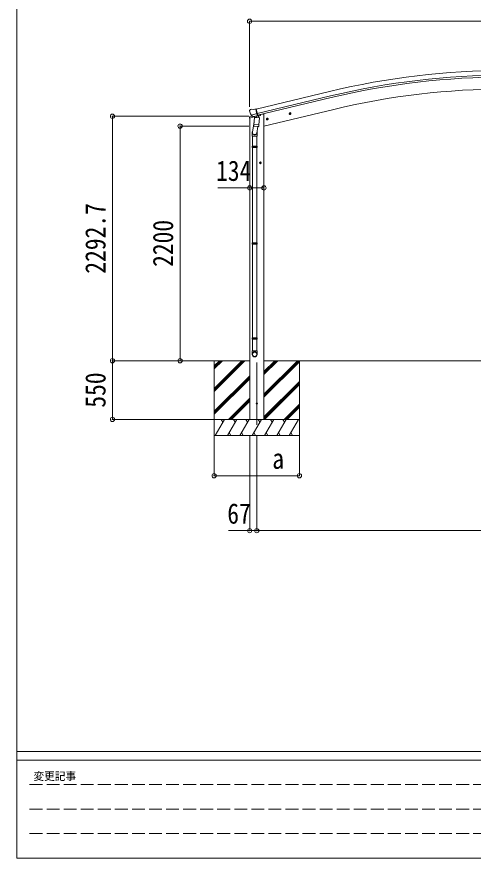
# Model space of a CAD drawing. Units: millimetres at full size, sheet at 1:40. Extents: x -11181 to 11305, y -7804 to 7716.
# Drawn here: x -11181 to -6902, y -7804 to 86 of the extents above; entities that cross this region are included whole.
import ezdxf
from ezdxf.enums import TextEntityAlignment as Align

# ---------------------------------------------------------------- set-up
doc = ezdxf.new("R2010")
doc.units = ezdxf.units.MM
doc.header["$LTSCALE"] = 40
doc.header["$PDMODE"] = 32
doc.header["$PDSIZE"] = 40
doc.linetypes.add('DASHED3', pattern=[4, 3, -1])
for name, color, linetype, lineweight in [('0-0_0', 7, 'Continuous', 9), ('0-1_本体', 4, 'Continuous', 9), ('0-2_部品', 7, 'Continuous', 9), ('0-8_PARTS2', 2, 'Continuous', 9), ('0-A_寸法', 6, 'Continuous', 9), ('F-0_240', 7, 'Continuous', 9)]:
    doc.layers.add(name, color=color, linetype=linetype, lineweight=lineweight)
doc.styles.add('ＭＳ ゴシック', font='')
doc.styles.get('ＭＳ ゴシック').set_extended_font_data('MS Gothic')

msp = doc.modelspace()

# ---------------------------------------------------------------- linework, layer by layer
at = {"layer": '0-0_0'}
for p, q in [((-8997.38, -3139.41), (-9509.6, -3139.42)), ((-9330.38, -3139.41), (-9330.38, -3839.41)), ((-9330.38, -3400.14), (-9069.65, -3139.41)), ((-9330.38, -3414.28), (-9055.51, -3139.41)), ((-9330.38, -3428.43), (-9041.37, -3139.41)), ((-9330.38, -3216.3), (-9253.5, -3139.41)), ((-9330.38, -3202.15), (-9267.64, -3139.41)), ((-9330.38, -3188.01), (-9281.78, -3139.41)), ((-8863.38, -3139.41), (-4331.37, -3139.41)), ((-8863.38, -3453.64), (-8549.15, -3139.41)), ((-8863.38, -3467.78), (-8535.01, -3139.41)), ((-8863.38, -3269.8), (-8733, -3139.41)), ((-8863.38, -3255.65), (-8747.14, -3139.41)), ((-8863.38, -3241.51), (-8761.29, -3139.41)), ((-8863.38, -3481.93), (-8530.38, -3148.93)), ((-8530.38, -3139.41), (-8530.38, -3839.41)), ((-9330.38, -3612.27), (-8997.38, -3279.28)), ((-9330.38, -3626.42), (-8997.38, -3293.42)), ((-9330.38, -3640.56), (-8997.38, -3307.56)), ((-8863.38, -3665.77), (-8530.38, -3332.78)), ((-8863.38, -3679.91), (-8530.38, -3346.92)), ((-8858.74, -3689.41), (-8530.38, -3361.06)), ((-9195.39, -3689.41), (-8997.38, -3491.41)), ((-9181.25, -3689.41), (-8997.38, -3505.55)), ((-9167.11, -3689.41), (-8997.38, -3519.69)), ((-8674.89, -3689.41), (-8530.38, -3544.91)), ((-8660.75, -3689.41), (-8530.38, -3559.05)), ((-8646.61, -3689.41), (-8530.38, -3573.19)), ((-8530.38, -3689.41), (-9330.38, -3689.41)), ((-9320.09, -3839.41), (-9233.49, -3689.41)), ((-9248.49, -3715.4), (-9263.49, -3689.41)), ((-9204.62, -3839.41), (-9118.02, -3689.41)), ((-9133.02, -3715.4), (-9148.02, -3689.41)), ((-9089.15, -3839.41), (-9002.55, -3689.41)), ((-9017.55, -3715.4), (-9032.55, -3689.41)), ((-8863.38, -3689.41), (-8997.38, -3689.41)), ((-8973.68, -3839.41), (-8887.08, -3689.41)), ((-8902.08, -3715.4), (-8917.08, -3689.41)), ((-8858.21, -3839.41), (-8771.61, -3689.41)), ((-8786.61, -3715.4), (-8801.61, -3689.41)), ((-8742.74, -3839.41), (-8656.14, -3689.41)), ((-8686.14, -3689.41), (-8671.14, -3715.4)), ((-8627.27, -3839.41), (-8540.67, -3689.41)), ((-9330.38, -3839.41), (-8530.38, -3839.41)), ((-9189.63, -3813.44), (-9174.63, -3839.41)), ((-9074.15, -3813.43), (-9059.16, -3839.41)), ((-8958.68, -3813.43), (-8943.69, -3839.41)), ((-8843.22, -3813.44), (-8828.22, -3839.41)), ((-8727.75, -3813.44), (-8712.75, -3839.41)), ((-8612.27, -3813.44), (-8597.28, -3839.41))]:
    msp.add_line(p, q, dxfattribs=at)
at = {"layer": '0-1_本体'}
for p, q in [((-8936.45, -779.16), (-8248.53, -614.01)), ((-8238.46, -655.98), (-8926.37, -821.14)), ((-8922.44, -837.5), (-8234.53, -672.35)), ((-8939.7, -779.94), (-8936.45, -779.16)), ((-8939.7, -779.94), (-8925.7, -838.28)), ((-8863.38, -939.53), (-8208.15, -782.23)), ((-8997.38, -862.69), (-8997.38, -3689.41)), ((-8925.7, -838.28), (-8922.44, -837.5)), ((-8863.38, -826.41), (-8876.26, -826.41)), ((-8863.38, -826.41), (-8863.38, -3689.41))]:
    msp.add_line(p, q, dxfattribs=at)
for radius in [7073, 7029.83, 7013, 6900]:
    msp.add_arc((-6597.37, -7491.58), radius, 76.5, 103.5, dxfattribs=at)
at = {"layer": '0-2_部品'}
for p, q in [((-8993.61, -786.49), (-8997.46, -792.79)), ((-8990.51, -784.24), (-8977.33, -781.08)), ((-8962.77, -783.75), (-8976.03, -781.05)), ((-8962.77, -783.75), (-8936.84, -777.53)), ((-8999.85, -863.29), (-8956.92, -852.98)), ((-8999.85, -856.39), (-8999.85, -863.29)), ((-8997.83, -795.07), (-8997.55, -796.22)), ((-8970.62, -847.01), (-8997.55, -853.48)), ((-8983.77, -835.37), (-8926.27, -821.57)), ((-8966.92, -850.28), (-8983.3, -835.79)), ((-8964.21, -850.85), (-8956.69, -849.05)), ((-8963.37, -850.74), (-8961.85, -850.38)), ((-8961.85, -850.38), (-8925.14, -841.57)), ((-8960.01, -850.6), (-8960.06, -851.35)), ((-8959.3, -852.39), (-8933.49, -858.82)), ((-8952.39, -857.73), (-8957.06, -924.57)), ((-8906.7, -860.93), (-8952.39, -857.73)), ((-8950.61, -854.55), (-8950.84, -857.84)), ((-8931.09, -843.39), (-8932.11, -858)), ((-8925.14, -841.57), (-8923.61, -841.2)), ((-8922.06, -839.09), (-8921.11, -839.16)), ((-8921.11, -839.16), (-8907.8, -854.48)), ((-8917.36, -843.48), (-8899.13, -839.1)), ((-8911.37, -927.76), (-8906.7, -860.93)), ((-8907.8, -854.48), (-8908.24, -860.82)), ((-8895.3, -830.99), (-8895.3, -834.24)), ((-8839.85, -874.76), (-8837.72, -867.56)), ((-8837.72, -867.56), (-8830.42, -865.81)), ((-8830.22, -882.73), (-8834.88, -863.28)), ((-8830.42, -865.81), (-8825.25, -871.26)), ((-8608.9, -819.32), (-8628.35, -823.98)), ((-8625.93, -823.4), (-8623.79, -816.21)), ((-8620.76, -828.85), (-8625.93, -823.4)), ((-8623.79, -816.21), (-8616.5, -814.45)), ((-8616.29, -831.37), (-8620.96, -811.93)), ((-8616.5, -814.45), (-8611.33, -819.9)), ((-8955.33, -899.8), (-8971.24, -995.97)), ((-8957.92, -937.04), (-8957.05, -924.57)), ((-8957.52, -938.39), (-8957.53, -938.39)), ((-8911.37, -927.76), (-8957.06, -924.57)), ((-8956.08, -939.17), (-8914.38, -942.09)), ((-8919.81, -941.71), (-8930.54, -1005.3)), ((-8911.38, -927.76), (-8912.27, -940.46)), ((-8822.83, -870.67), (-8842.27, -875.34)), ((-8834.68, -880.2), (-8839.85, -874.76)), ((-8973.39, -1033.13), (-8973.39, -998.78)), ((-8927.39, -998.48), (-8927.39, -1033.13)), ((-8927.39, -1033.13), (-8973.39, -1033.13)), ((-8971.39, -1033.13), (-8971.39, -1127.13)), ((-8929.39, -1033.13), (-8929.39, -1127.13)), ((-8973.39, -1129.13), (-8972.39, -1127.13)), ((-8927.39, -1129.13), (-8973.39, -1129.13)), ((-8927.39, -1137.13), (-8973.39, -1137.13)), ((-8928.39, -1127.13), (-8972.39, -1127.13)), ((-8928.39, -1139.13), (-8972.39, -1139.13)), ((-8971.39, -1139.13), (-8971.39, -2033.47)), ((-8929.39, -1139.13), (-8929.39, -2033.47)), ((-8927.39, -1129.13), (-8928.39, -1127.13)), ((-8927.39, -1137.13), (-8928.39, -1139.13)), ((-8927.39, -1129.13), (-8927.39, -1137.13)), ((-8887.18, -1282.92), (-8907.18, -1282.92)), ((-8904.69, -1282.92), (-8900.94, -1276.42)), ((-8900.94, -1289.42), (-8904.69, -1282.92)), ((-8900.94, -1276.42), (-8893.43, -1276.42)), ((-8897.18, -1292.92), (-8897.18, -1272.92)), ((-8893.43, -1276.42), (-8889.68, -1282.92)), ((-8973.39, -2035.47), (-8972.39, -2033.47)), ((-8927.39, -2035.47), (-8973.39, -2035.47)), ((-8927.39, -2043.47), (-8973.39, -2043.47)), ((-8928.39, -2033.47), (-8972.39, -2033.47)), ((-8928.39, -2045.47), (-8972.39, -2045.47)), ((-8971.39, -2045.47), (-8971.39, -2923.51)), ((-8929.39, -2045.47), (-8929.39, -2923.51)), ((-8927.39, -2035.47), (-8928.39, -2033.47)), ((-8927.39, -2043.47), (-8928.39, -2045.47)), ((-8927.39, -2035.47), (-8927.39, -2043.47)), ((-8973.39, -2925.51), (-8972.39, -2923.51)), ((-8927.39, -2925.51), (-8973.39, -2925.51)), ((-8927.39, -2933.51), (-8973.39, -2933.51)), ((-8928.39, -2923.51), (-8972.39, -2923.51)), ((-8928.39, -2935.51), (-8972.39, -2935.51)), ((-8971.39, -2935.51), (-8971.39, -3045.51)), ((-8929.39, -2935.51), (-8929.39, -3045.51)), ((-8927.39, -2925.51), (-8928.39, -2923.51)), ((-8927.39, -2933.51), (-8928.39, -2935.51)), ((-8927.39, -2925.51), (-8927.39, -2933.51)), ((-8973.39, -3079.65), (-8973.39, -3045.51)), ((-8927.39, -3045.51), (-8973.39, -3045.51)), ((-8927.39, -3079.65), (-8927.39, -3045.51))]:
    msp.add_line(p, q, dxfattribs=at)
for points in [[(-8931.41, -842.98), (-8921.69, -840.64), (-8936.84, -777.53)], [(-8984.04, -834.8), (-8983.46, -835.64), (-8983.3, -835.79)], [(-8931.41, -842.98), (-8931.65, -843.13), (-8956.41, -849.07), (-8956.69, -849.05)], [(-8611.33, -819.9), (-8613.46, -827.09), (-8620.76, -828.85)], [(-8825.25, -871.26), (-8827.38, -878.45), (-8834.68, -880.2)], [(-8973.39, -1129.13), (-8973.39, -1137.13), (-8972.39, -1139.13)], [(-8889.68, -1282.92), (-8893.43, -1289.42), (-8900.94, -1289.42)], [(-8973.39, -2035.47), (-8973.39, -2043.47), (-8972.39, -2045.47)], [(-8973.39, -2925.51), (-8973.39, -2933.51), (-8972.39, -2935.51)]]:
    msp.add_lwpolyline(points, dxfattribs=at)
for centre, radius in [((-8832.55, -873.01), 8.5), ((-8832.55, -873.01), 7.7), ((-8832.55, -873.01), 6.5), ((-8618.63, -821.65), 8.5), ((-8618.63, -821.65), 7.7), ((-8618.63, -821.65), 6.5), ((-8897.18, -1282.92), 8.5), ((-8897.18, -1282.92), 7.7), ((-8897.18, -1282.92), 6.5)]:
    msp.add_circle(centre, radius, dxfattribs=at)
at = {"layer": '0-2_部品', "color": 4}
msp.add_circle((-8930.38, -3539.41), 5, dxfattribs=at)
at = {"layer": '0-2_部品'}
for centre, radius, start, end in [((-8989.34, -789.1), 5, 103.5, 148.5), ((-8976.63, -783.99), 3, 78.5, 103.5), ((-8996.85, -856.39), 3, 103.5, 180), ((-8800.75, -748.97), 202.4, 193.5, 205.09125), ((-8963.49, -850.26), 0.5, 248.23754, 283.5), ((-8960.51, -850.57), 0.5, 356, 103.5), ((-8959.06, -851.42), 1, 176, 256), ((-8933.14, -857.85), 1.03, 250.03897, 351.96569), ((-8930.49, -843.47), 0.604, 100.59842, 172.20595), ((-8923.73, -840.71), 0.5, 283.5, 318.76246), ((-8900.3, -834.24), 5, 283.5, 0), ((-8955.98, -937.21), 1.95, 175.04017, 217.47766), ((-8955.94, -937.18), 2, 217.40962, 266), ((-8914.24, -940.09), 2, 266, 349.46843), ((-8943.39, -998.78), 30, 177.45142, 180)]:
    msp.add_arc(centre, radius, start, end, dxfattribs=at)
for centre, major_axis, ratio, start_param, end_param in [((-8994.91, -794.35), (-1.57, -2.57), 0.99628, 4.712389, 5.4996506), ((-8964.93, -848.03), (-0.73, -2.92), 0.997631, 5.8041905, 6.6006116), ((-8964.88, -847.8), (2.63, 3.16), 0.650902, 4.0958226, 4.1686332), ((-8964.91, -847.93), (-0.73, -2.92), 0.997631, 0.3902369, 0.4789948), ((-8950.39, -998.48), (23, 0), 0.996195, 2.5560258, 6.5663028), ((-8950.39, -998.48), (21, 0), 0.996195, 2.9349147, 5.9512394), ((-8950.39, -3077.91), (-23, 0), 0.996195, 3.1415927, 6.2831853), ((-8950.39, -3079.65), (-23, 0), 0.996195, 3.1415927, 6.2831853), ((-8950.39, -3079.65), (0, -23.43), 0.981806, 4.712389, 7.8539816)]:
    msp.add_ellipse(centre, major_axis=major_axis, ratio=ratio, start_param=start_param, end_param=end_param, dxfattribs=at)
msp.add_ellipse((-8950.39, -3079.65), major_axis=(21, 0), ratio=0.996195, dxfattribs=at)
at = {"layer": '0-8_PARTS2', "color": 6}
msp.add_line((-8997.88, 44.47), (-4196.87, 44.47), dxfattribs=at)
at = {"layer": '0-8_PARTS2'}
msp.add_line((-8930.38, -3740.35), (-8930.38, -3156.4), dxfattribs=at)
at = {"layer": '0-A_寸法'}
for p, q in [((-8997.88, 44.47), (-8997.88, -757.86)), ((-10283.67, -3139.42), (-10283.67, -846.71)), ((-10283.67, -846.71), (-9004.83, -846.71)), ((-9649.96, -3139.42), (-9649.96, -939.43)), ((-9649.96, -939.43), (-9004.83, -939.43)), ((-8997.38, -1518.17), (-9297.38, -1518.17)), ((-8863.38, -1518.17), (-8997.38, -1518.17)), ((-10283.67, -3139.42), (-10283.67, -3689.41)), ((-10283.67, -3139.42), (-9337.39, -3139.42)), ((-10283.67, -3139.42), (-9334.64, -3139.42)), ((-9649.96, -3139.42), (-9337.39, -3139.42)), ((-10283.67, -3689.41), (-9335.68, -3689.41)), ((-9330.38, -4217.32), (-9330.38, -3842.91)), ((-8997.38, -4732.3), (-8997.38, -3842.91)), ((-8930.38, -4732.3), (-8930.38, -3842.91)), ((-8530.38, -4217.32), (-8530.38, -3842.91)), ((-9330.38, -4217.32), (-8530.38, -4217.32)), ((-8997.38, -4732.3), (-9197.38, -4732.3)), ((-8997.38, -4732.3), (-8930.38, -4732.3)), ((-8930.38, -4732.3), (-4264.37, -4732.3))]:
    msp.add_line(p, q, dxfattribs=at)
for p in [(-8997.88, 44.47), (-10283.67, -846.71), (-9649.96, -939.43), (-8997.38, -1518.17), (-8863.38, -1518.17), (-10283.67, -3139.42), (-9649.96, -3139.42), (-10283.67, -3689.41), (-9330.38, -4217.32), (-8530.38, -4217.32), (-8997.38, -4732.3), (-8930.38, -4732.3)]:
    msp.add_point(p, dxfattribs=at)
at = {"layer": 'F-0_240', "color": 5}
for p, q in [((-11180.61, 7716.46), (-11180.61, -7803.54)), ((-11180.61, -6803.54), (10739.39, -6803.54)), ((-11180.61, -6883.54), (7183.72, -6883.54)), ((-11180.61, -7803.54), (10739.39, -7803.54))]:
    msp.add_line(p, q, dxfattribs=at)
at = {"layer": 'F-0_240', "color": 4, "linetype": 'DASHED3'}
for p, q in [((-11060.61, -7113.54), (-4656.28, -7113.54)), ((-11060.61, -7343.54), (-4656.28, -7343.54)), ((-11060.61, -7573.54), (-4656.28, -7573.54))]:
    msp.add_line(p, q, dxfattribs=at)

# ---------------------------------------------------------------- texts
at = {"layer": '0-A_寸法', "color": 7, "style": 'ＭＳ ゴシック', "width": 0.85}
for s, p in [('134', (-9312.38, -1510.17)), ('a', (-8785.38, -4209.32)), ('67', (-9207.38, -4724.3))]:
    msp.add_text(s, height=190.6, dxfattribs=at).set_placement(p, align=Align.BOTTOM_LEFT)
for s, p in [('2292.7', (-10291.67, -2323.07)), ('2200', (-9657.96, -2259.43)), ('550', (-10291.67, -3579.42))]:
    msp.add_text(s, height=190.6, rotation=90, dxfattribs=at).set_placement(p, align=Align.BOTTOM_LEFT)
at = {"layer": 'F-0_240', "style": 'ＭＳ ゴシック'}
msp.add_text('変更記事', height=73.31, dxfattribs=at).set_placement((-11024.31, -7093.54), align=Align.BOTTOM_LEFT)

doc.saveas('drawing.dxf')
